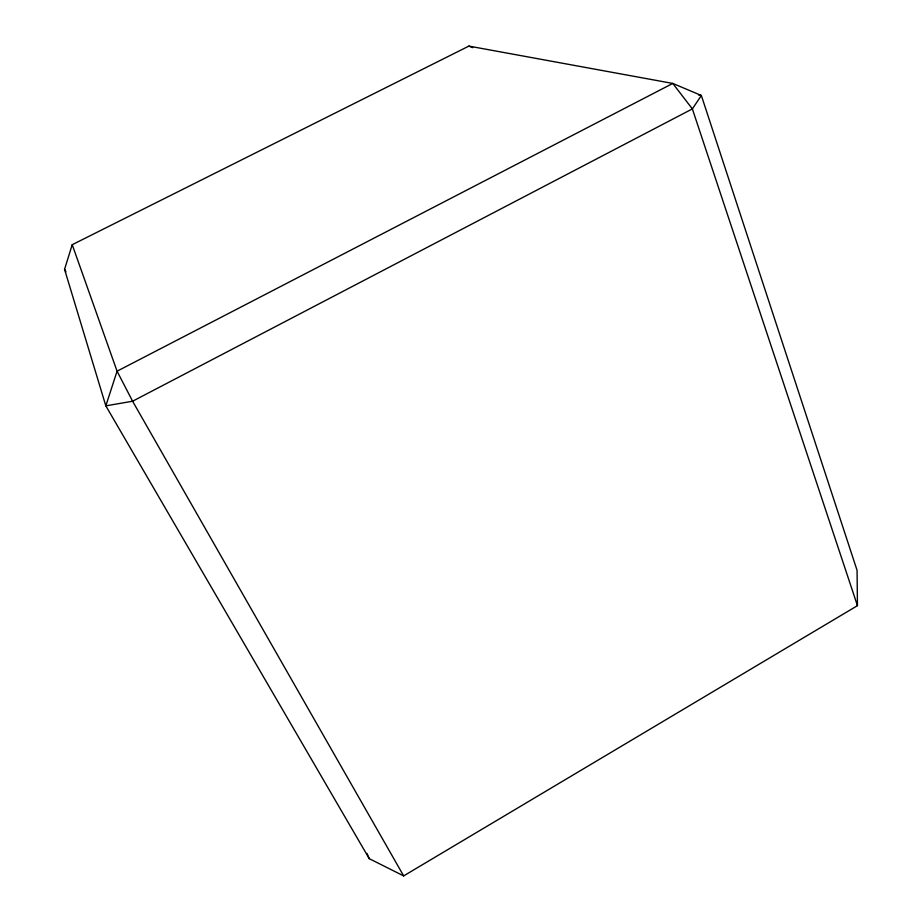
<?xml version="1.0" encoding="UTF-8"?>
<svg xmlns="http://www.w3.org/2000/svg" width="922" height="922" viewBox="0 0 922 922"><rect width="100%" height="100%" fill="white"/><g stroke="black" fill="none" stroke-linecap="round" stroke-linejoin="round"><path stroke-width="1.38" d="M64.552 269.328L72.227 244.699L468.872 46.1L672.783 83.429L701.354 95.496L857.068 570.338L857.448 605.65L403.663 875.9L369.249 858.67L105.823 405.853L64.552 269.328L65.969 271.829M698.519 94.954L701.354 95.496L692.364 108.9L132.595 401.231L105.823 405.853L117.071 371.197L72.227 244.699M468.872 46.1L472.721 47.667M403.663 875.9L132.595 401.231L117.071 371.197L672.783 83.429L692.364 108.9L857.448 605.65M366.933 853.415L369.249 858.67"/></g></svg>
